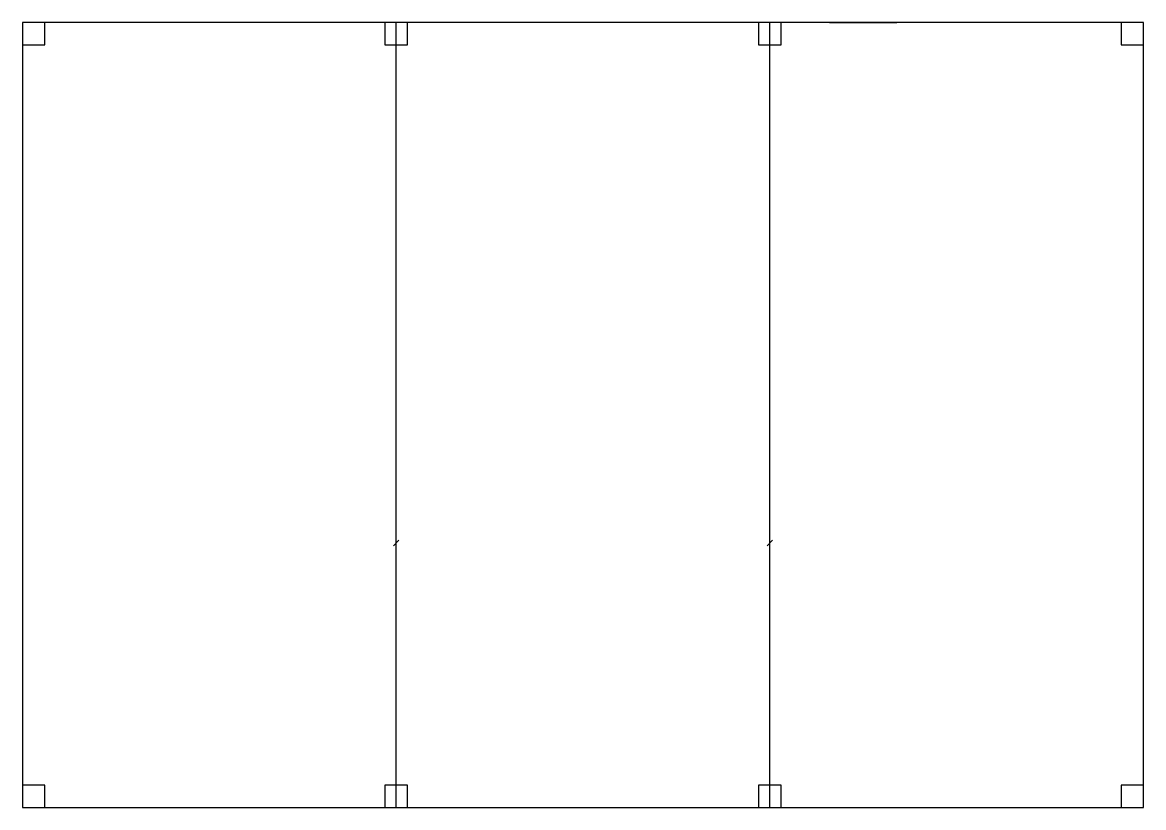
# Model space of a CAD drawing. Header units: metres. Extents: x 0 to 20000, y 0 to 14000.
import ezdxf

# ---------------------------------------------------------------- set-up
doc = ezdxf.new("R2010")
doc.units = ezdxf.units.M
for name, color, linetype in [('duvar', 1, 'Continuous'), ('k pencere', 4, 'Continuous'), ('kapı', 3, 'Continuous'), ('kolon', 2, 'Continuous')]:
    doc.layers.add(name, color=color, linetype=linetype)

msp = doc.modelspace()

# ---------------------------------------------------------------- linework, layer by layer
at = {"layer": 'duvar'}
for p, q in [((20000, 14000), (0, 14000)), ((0, 14000), (0, 0)), ((6666.667, 0), (6666.667, 14000)), ((13333.333, 0), (13333.333, 14000)), ((20000, 0), (20000, 14000)), ((0, 0), (9998, 0)), ((10002, 0), (20000, 0))]:
    msp.add_line(p, q, dxfattribs=at)
at = {"layer": 'k pencere'}
for p, q in [((14400, 14000), (15600, 14000)), ((4400, 0), (5600, 0))]:
    msp.add_line(p, q, dxfattribs=at)
at = {"layer": 'kapı'}
for p, q in [((6616.667, 4666.667), (6716.667, 4766.667)), ((13283.333, 4666.667), (13383.333, 4766.667))]:
    msp.add_line(p, q, dxfattribs=at)
at = {"layer": 'kolon'}
for points in [[(0, 13600), (400, 13600), (400, 14000), (0, 14000), (0, 13600)], [(6466.667, 13600), (6866.667, 13600), (6866.667, 14000), (6466.667, 14000), (6466.667, 13600)], [(13133.333, 13600), (13533.333, 13600), (13533.333, 14000), (13133.333, 14000), (13133.333, 13600)], [(19600, 13600), (20000, 13600), (20000, 14000), (19600, 14000), (19600, 13600)], [(0, 0), (400, 0), (400, 400), (0, 400), (0, 0)], [(6466.667, 0), (6866.667, 0), (6866.667, 400), (6466.667, 400), (6466.667, 0)], [(13133.333, 0), (13533.333, 0), (13533.333, 400), (13133.333, 400), (13133.333, 0)], [(19600, 0), (20000, 0), (20000, 400), (19600, 400), (19600, 0)]]:
    msp.add_lwpolyline(points, close=True, dxfattribs=at)

doc.saveas('drawing.dxf')
